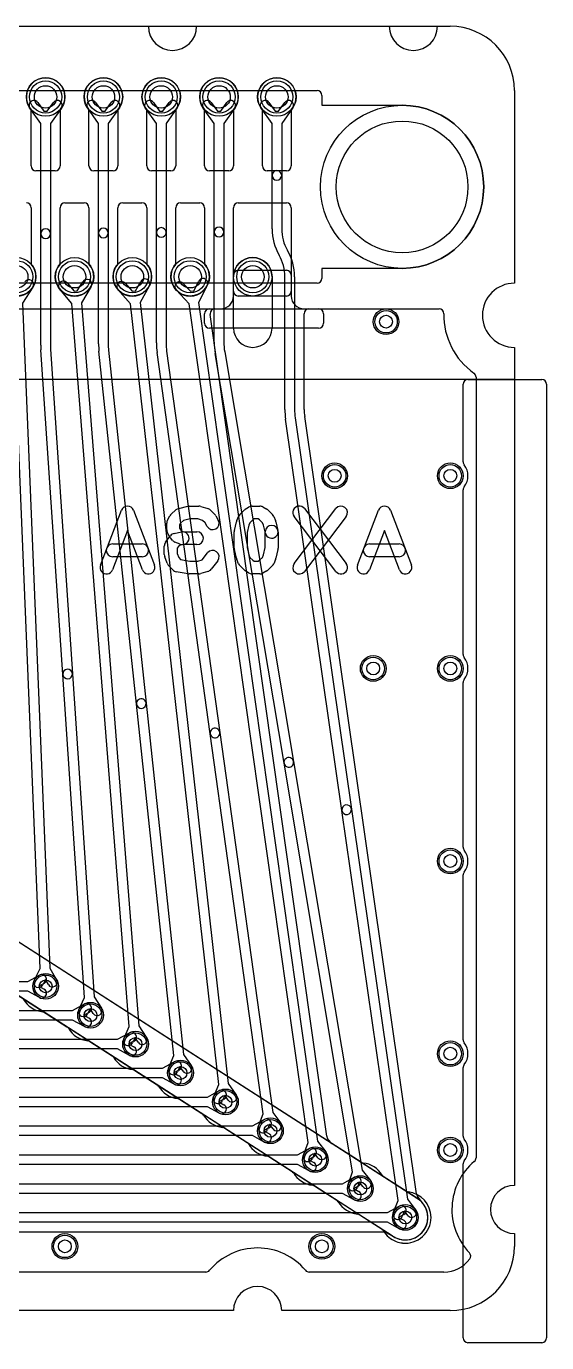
# Model space of a CAD drawing. Extents: x 0 to 47.5, y -0.5 to 20.
# Drawn here: x 39.4 to 47.5, y -0.5 to 20 of the extents above; entities that cross this region are included whole.
import ezdxf

# ---------------------------------------------------------------- set-up
doc = ezdxf.new("R2010")
doc.units = 0
for name, color, linetype in [('Hole', 1, 'CONTINUOUS'), ('L1', 3, 'CONTINUOUS'), ('L2', 3, 'CONTINUOUS'), ('L3', 3, 'CONTINUOUS'), ('L4', 3, 'CONTINUOUS'), ('Outline', 7, 'CONTINUOUS'), ('PartsArea-A', 111, 'CONTINUOUS'), ('PartsArea-B', 111, 'CONTINUOUS'), ('PartsSilk-B', 221, 'CONTINUOUS'), ('Resist-A', 2, 'CONTINUOUS'), ('Resist-B', 2, 'CONTINUOUS'), ('Silk-A', 140, 'CONTINUOUS'), ('Silk-B', 140, 'CONTINUOUS')]:
    doc.layers.add(name, color=color, linetype=linetype)

msp = doc.modelspace()

# ---------------------------------------------------------------- linework, layer by layer
at = {"layer": 'Hole'}
for centre, radius in [((39.7, 18.9), 0.175), ((40.6, 18.9), 0.175), ((41.5, 18.9), 0.175), ((42.4, 18.9), 0.175), ((43.3, 18.9), 0.175), ((45.25, 17.5), 1.025), ((39.25, 16.1), 0.175), ((40.15, 16.1), 0.175), ((41.05, 16.1), 0.175), ((41.95, 16.1), 0.175), ((42.925, 16.1), 0.175), ((45, 15.4), 0.1), ((44.2, 13), 0.1), ((46, 13), 0.1), ((44.8, 10), 0.1), ((46, 10), 0.1), ((46, 7), 0.1), ((39.7, 5.05), 0.1), ((40.4, 4.6), 0.1), ((41.1, 4.15), 0.1), ((46, 4), 0.1), ((41.8, 3.7), 0.1), ((42.5, 3.25), 0.1), ((43.2, 2.8), 0.1), ((46, 2.5), 0.1), ((43.9, 2.35), 0.1), ((44.6, 1.9), 0.1), ((45.3, 1.45), 0.1), ((40, 1), 0.1), ((44, 1), 0.1)]:
    msp.add_circle(centre, radius, dxfattribs=at)
at = {"layer": 'L1'}
for p, q in [((39.475, 17.825), (39.475, 18.70157)), ((39.925, 18.70157), (39.925, 17.825)), ((40.375, 17.825), (40.375, 18.70157)), ((40.825, 18.70157), (40.825, 17.825)), ((41.275, 17.825), (41.275, 18.70157)), ((41.725, 18.70157), (41.725, 17.825)), ((42.175, 17.825), (42.175, 18.70157)), ((42.625, 18.70157), (42.625, 17.825)), ((43.075, 17.825), (43.075, 18.70157)), ((43.525, 18.70157), (43.525, 17.825)), ((39.85, 17.75), (39.55, 17.75)), ((40.75, 17.75), (40.45, 17.75)), ((41.65, 17.75), (41.35, 17.75)), ((42.55, 17.75), (42.25, 17.75)), ((43.45, 17.75), (43.15, 17.75)), ((40, 17.25), (40.3, 17.25)), ((40.9, 17.25), (41.2, 17.25)), ((41.8, 17.25), (42.1, 17.25)), ((42.7, 17.25), (43.45, 17.25)), ((39.475, 17.175), (39.475, 16.29843)), ((39.925, 16.29843), (39.925, 17.175)), ((40.375, 17.175), (40.375, 16.29843)), ((40.825, 16.29843), (40.825, 17.175)), ((41.275, 17.175), (41.275, 16.29843)), ((41.725, 16.29843), (41.725, 17.175)), ((42.175, 17.175), (42.175, 16.29843)), ((42.625, 15.875), (42.625, 17.175)), ((43.525, 17.175), (43.525, 15.875)), ((42.69997, 16.2), (43.45003, 16.2)), ((42.625, 15.8), (42.625, 16.12503)), ((43.525, 16.12503), (43.525, 15.8)), ((43.45, 15.8), (42.7, 15.8)), ((28.17473, 15.6), (45.82527, 15.6)), ((42.25001, 15.6), (42.425, 15.6)), ((43.725, 15.6), (43.95003, 15.6)), ((42.17504, 15.37497), (42.17504, 15.52503)), ((44.025, 15.52503), (44.025, 15.37497)), ((43.95003, 15.3), (42.25001, 15.3)), ((46.4, 14.53823), (46.4, 2.37929)), ((45.50046, 1.73727), (28.69418, 12.5413)), ((14.5792, 5.125), (39.4208, 5.125)), ((39.4208, 5.125), (39.60383, 5.22536)), ((39.4208, 4.975), (14.5792, 4.975)), ((39.60383, 4.87464), (39.4208, 4.975)), ((39.67595, 5.09384), (39.596, 5.05)), ((39.596, 5.05), (39.67595, 5.00616)), ((40.1208, 4.675), (40.30383, 4.77536)), ((15.2792, 4.675), (40.1208, 4.675)), ((40.1208, 4.525), (15.2792, 4.525)), ((40.30383, 4.42464), (40.1208, 4.525)), ((40.37595, 4.64384), (40.296, 4.6)), ((40.296, 4.6), (40.37595, 4.55616)), ((40.8208, 4.225), (41.00383, 4.32536)), ((15.9792, 4.225), (40.8208, 4.225)), ((41.07595, 4.19384), (40.996, 4.15)), ((40.996, 4.15), (41.07595, 4.10616)), ((40.8208, 4.075), (15.9792, 4.075)), ((41.00383, 3.97464), (40.8208, 4.075)), ((16.6792, 3.775), (41.5208, 3.775)), ((41.5208, 3.775), (41.70383, 3.87536)), ((41.77595, 3.74384), (41.696, 3.7)), ((41.696, 3.7), (41.77595, 3.65616)), ((41.5208, 3.625), (16.6792, 3.625)), ((41.70383, 3.52464), (41.5208, 3.625)), ((17.3792, 3.325), (42.2208, 3.325)), ((42.2208, 3.325), (42.40383, 3.42536)), ((42.47595, 3.29384), (42.396, 3.25)), ((42.2208, 3.175), (17.3792, 3.175)), ((42.40383, 3.07464), (42.2208, 3.175)), ((42.396, 3.25), (42.47595, 3.20616)), ((18.0792, 2.875), (42.9208, 2.875)), ((42.9208, 2.875), (43.10383, 2.97536)), ((42.9208, 2.725), (18.0792, 2.725)), ((43.10383, 2.62464), (42.9208, 2.725)), ((43.17595, 2.84384), (43.096, 2.8)), ((43.096, 2.8), (43.17595, 2.75616)), ((43.6208, 2.425), (43.80383, 2.52536)), ((18.7792, 2.425), (43.6208, 2.425)), ((43.6208, 2.275), (18.7792, 2.275)), ((43.80383, 2.17464), (43.6208, 2.275)), ((43.87595, 2.39384), (43.796, 2.35)), ((43.796, 2.35), (43.87595, 2.30616)), ((44.3208, 1.975), (44.50383, 2.07536)), ((19.4792, 1.975), (44.3208, 1.975)), ((44.57595, 1.94384), (44.496, 1.9)), ((44.496, 1.9), (44.57595, 1.85616)), ((44.3208, 1.825), (19.4792, 1.825)), ((44.50383, 1.72464), (44.3208, 1.825)), ((20.1792, 1.525), (45.0208, 1.525)), ((45.0208, 1.525), (45.20383, 1.62536)), ((45.27595, 1.49384), (45.196, 1.45)), ((45.196, 1.45), (45.27595, 1.40616)), ((45.0208, 1.375), (20.1792, 1.375)), ((45.20383, 1.27464), (45.0208, 1.375)), ((20.23685, 1.22496), (44.96315, 1.22496)), ((44.99926, 1.21569), (45.13108, 1.14341)), ((42.19571, 0.6), (4.80429, 0.6)), ((45.9, 0.6), (43.80429, 0.6))]:
    msp.add_line(p, q, dxfattribs=at)
for centre, radius in [((39.7, 18.9), 0.3), ((40.6, 18.9), 0.3), ((41.5, 18.9), 0.3), ((42.4, 18.9), 0.3), ((43.3, 18.9), 0.3), ((39.25, 16.1), 0.3), ((40.15, 16.1), 0.3), ((41.05, 16.1), 0.3), ((41.95, 16.1), 0.3), ((42.925, 16.1), 0.3), ((45, 15.4), 0.2), ((44.2, 13), 0.2), ((46, 13), 0.2), ((44.8, 10), 0.2), ((46, 10), 0.2), ((46, 7), 0.2), ((39.7, 5.05), 0.2), ((40.4, 4.6), 0.2), ((41.1, 4.15), 0.2), ((46, 4), 0.2), ((41.8, 3.7), 0.2), ((42.5, 3.25), 0.2), ((43.2, 2.8), 0.2), ((46, 2.5), 0.2), ((43.9, 2.35), 0.2), ((44.6, 1.9), 0.2), ((45.3, 1.45), 0.2), ((40, 1), 0.2), ((44, 1), 0.2)]:
    msp.add_circle(centre, radius, dxfattribs=at)
for centre, radius, start, end in [((39.7, 18.9), 0.3, -41.409429, -138.590571), ((40.6, 18.9), 0.3, -41.409429, -138.590571), ((41.5, 18.9), 0.3, -41.409429, -138.590571), ((42.4, 18.9), 0.3, -41.409429, -138.590571), ((43.3, 18.9), 0.3, -41.409429, -138.590571), ((39.55, 17.825), 0.075, 180, -90), ((39.85, 17.825), 0.075, -90, 0), ((40.45, 17.825), 0.075, 180, -90), ((40.75, 17.825), 0.075, -90, 0), ((41.35, 17.825), 0.075, 180, -90), ((41.65, 17.825), 0.075, -90, 0), ((42.25, 17.825), 0.075, 180, -90), ((42.55, 17.825), 0.075, -90, 0), ((43.15, 17.825), 0.075, 180, -90), ((43.45, 17.825), 0.075, -90, 0), ((39.4, 17.175), 0.075, 0, 90), ((40, 17.175), 0.075, 90, 180), ((40.3, 17.175), 0.075, 0, 90), ((40.9, 17.175), 0.075, 90, 180), ((41.2, 17.175), 0.075, 0, 90), ((41.8, 17.175), 0.075, 90, 180), ((42.1, 17.175), 0.075, 0, 90), ((42.7, 17.175), 0.075, 90, 180), ((43.45, 17.175), 0.075, 0, 90), ((39.25, 16.1), 0.3, 138.590571, 41.409429), ((40.15, 16.1), 0.3, 138.590571, 41.409429), ((41.05, 16.1), 0.3, 138.590571, 41.409429), ((41.95, 16.1), 0.3, 138.590571, 41.409429), ((42.69997, 16.12503), 0.07497, 90, 180), ((43.45003, 16.12503), 0.07497, 0, 90), ((42.425, 15.8), 0.2, -90, 0), ((42.7, 15.875), 0.075, 180, -90), ((43.45, 15.875), 0.075, -90, 0), ((43.725, 15.8), 0.2, 180, -90), ((42.25001, 15.52503), 0.07497, 90, 180), ((43.95003, 15.52503), 0.07497, 0, 90), ((45.82527, 15.525), 0.075, 0, 90), ((47, 15.49999), 1.1, 178.740949, -125.062172), ((45.8253, 15.525), 0.07497, -0.641943, 0), ((42.25001, 15.37497), 0.07497, 180, -90), ((43.95003, 15.37497), 0.07497, -90, 0), ((46.32502, 14.53825), 0.07497, 45, 54.934097), ((46.325, 14.53823), 0.075, 0, 45), ((39.63989, 5.1596), 0.075, -61.261501, 118.737236), ((39.63989, 4.9404), 0.075, -118.738499, 61.262764), ((40.33989, 4.7096), 0.075, -61.261501, 118.737236), ((40.33989, 4.4904), 0.075, -118.738499, 61.262764), ((41.03989, 4.2596), 0.075, -61.261501, 118.737236), ((41.03989, 4.0404), 0.075, -118.738499, 61.262764), ((41.73989, 3.8096), 0.075, -61.261501, 118.737236), ((41.73989, 3.5904), 0.075, -118.738499, 61.262764), ((42.43989, 3.3596), 0.075, -61.261501, 118.737236), ((42.43989, 3.1404), 0.075, -118.738499, 61.262764), ((43.13989, 2.9096), 0.075, -61.261501, 118.737236), ((43.13989, 2.6904), 0.075, -118.738499, 61.262764), ((43.83989, 2.4596), 0.075, -61.261501, 118.737236), ((43.83989, 2.2404), 0.075, -118.738499, 61.262764), ((47, 1.575), 0.975, 130.004809, -136.18808), ((46.325, 2.37929), 0.075, -49.991968, 0), ((44.53989, 2.0096), 0.075, -61.261501, 118.737236), ((44.53989, 1.7904), 0.075, -118.738499, 61.262764), ((45.30005, 1.44999), 0.35003, -117.729799, 53.92172), ((45.54865, 1.7947), 0.07497, -130.000298, -125.805986), ((45.54955, 1.79404), 0.07497, -126.65896, -125.345774), ((45.23989, 1.5596), 0.075, -61.261501, 118.737236), ((45.23989, 1.3404), 0.075, -118.738499, 61.262764), ((44.96315, 1.14999), 0.07497, 61.205948, 90), ((45.09566, 1.07733), 0.07497, 61.267554, 61.807937), ((45.23989, 1.3404), 0.22504, -118.73461, -117.298332), ((45.1023, 1.0738), 0.07497, 62.272783, 62.703495), ((43, 0), 0.975, 40.004809, 139.995191), ((46.2423, 0.84809), 0.075, -36.351986, 43.811461), ((42.19571, 0.675), 0.075, -90, -40.008032), ((43.80429, 0.675), 0.075, -139.991968, -90), ((45.9, 1.10001), 0.50001, -90, -36.351725)]:
    msp.add_arc(centre, radius, start, end, dxfattribs=at)
at = {"layer": 'L2'}
for p, q in [((40.03473, 16.00402), (40.14222, 15.87492)), ((40.19324, 15.87898), (40.27898, 16.02344)), ((40.93796, 16.00026), (41.04964, 15.8748)), ((41.10054, 15.88054), (41.18145, 16.02774)), ((41.84085, 15.99711), (41.95606, 15.87488)), ((42.00676, 15.88206), (42.08345, 16.03152)), ((42.625, 15.3), (42.625, 16.1)), ((43.225, 16.1), (43.225, 15.3)), ((39.50188, 15.93703), (39.34178, 15.68959)), ((40.10803, 15.68155), (39.91945, 15.90804)), ((40.14222, 15.87492), (40.19324, 15.87898)), ((40.40798, 15.94688), (40.25755, 15.69342)), ((41.02187, 15.68039), (40.82592, 15.90052)), ((41.04964, 15.8748), (41.10054, 15.88054)), ((41.31289, 15.95548), (41.17093, 15.69722)), ((41.93384, 15.67976), (41.73169, 15.89423)), ((41.95606, 15.87488), (42.00676, 15.88206)), ((42.21691, 15.96304), (42.08236, 15.70082)), ((39.6137, 5.32592), (39.1919, 15.68348)), ((39.34178, 15.68959), (39.76358, 5.33202)), ((41.00311, 4.42238), (40.10803, 15.68155)), ((40.25755, 15.69342), (41.15263, 4.43428)), ((42.39416, 3.51902), (41.02187, 15.68039)), ((41.17093, 15.69722), (42.54322, 3.53585)), ((43.78654, 2.6159), (41.93384, 15.67976)), ((42.08236, 15.70082), (43.93506, 2.63696)), ((42.33459, 15.6), (45.82527, 15.6)), ((44.0755, 2.71512), (42.26033, 15.51447)), ((46.4, 14.53823), (46.4, 2.37929)), ((39.76358, 5.33202), (39.87131, 5.15322)), ((39.52086, 5.13894), (39.6137, 5.32592)), ((39.69577, 5.15391), (39.65522, 5.07224)), ((39.74283, 5.0758), (39.69577, 5.15391)), ((38.98916, 5.09083), (40.03227, 4.42026)), ((40.91757, 4.23197), (41.00311, 4.42238)), ((41.15263, 4.43428), (41.26719, 4.25976)), ((40.38916, 4.19083), (41.43227, 3.52026)), ((41.09176, 4.25366), (41.05439, 4.17049)), ((41.14179, 4.17744), (41.09176, 4.25366)), ((42.31496, 3.3259), (42.39416, 3.51902)), ((42.54322, 3.53585), (42.66347, 3.36523)), ((41.78916, 3.29083), (42.83227, 2.62026)), ((42.48834, 3.35334), (42.45374, 3.26898)), ((42.54087, 3.27881), (42.48834, 3.35334)), ((44.13346, 2.62228), (44.08973, 2.68069)), ((43.71287, 2.42059), (43.78654, 2.6159)), ((43.93506, 2.63696), (44.06013, 2.46984)), ((44.61076, 2.30916), (44.15385, 2.6029)), ((43.18916, 2.39083), (43.81339, 1.98954)), ((43.88539, 2.45297), (43.85321, 2.36765)), ((43.94003, 2.37996), (43.88539, 2.45297)), ((44.95, 2.09655), (44.94627, 2.10137)), ((45.30994, 1.85969), (44.96926, 2.07871)), ((43.81556, 1.9882), (44.23224, 1.72033)), ((44.59004, 1.49034), (44.93224, 1.27033)), ((42.19571, 0.6), (4.80429, 0.6)), ((45.9, 0.6), (43.80429, 0.6))]:
    msp.add_line(p, q, dxfattribs=at)
for centre, radius in [((39.25, 16.1), 0.3), ((40.15, 16.1), 0.3), ((41.05, 16.1), 0.3), ((41.95, 16.1), 0.3), ((42.925, 16.1), 0.3), ((45, 15.4), 0.2), ((44.2, 13), 0.2), ((46, 13), 0.2), ((44.8, 10), 0.2), ((46, 10), 0.2), ((46, 7), 0.2), ((39.7, 5.05), 0.2), ((41.1, 4.15), 0.2), ((46, 4), 0.2), ((42.5, 3.25), 0.2), ((46, 2.5), 0.2), ((43.9, 2.35), 0.2), ((40, 1), 0.2), ((44, 1), 0.2)]:
    msp.add_circle(centre, radius, dxfattribs=at)
for centre, radius, start, end in [((42.925, 16.1), 0.3, 0, 180), ((39.43891, 15.97777), 0.075, -32.901847, 147.096178), ((39.97709, 15.95603), 0.075, 39.780141, -140.21815), ((40.34348, 15.98516), 0.075, -30.688638, 149.311104), ((40.88194, 15.95039), 0.075, 41.676045, -138.325381), ((41.24717, 15.99161), 0.075, -28.800083, 151.202918), ((41.78627, 15.94567), 0.075, 43.303564, -136.693097), ((42.15018, 15.99728), 0.075, -27.162928, 152.837268), ((42.33459, 15.525), 0.075, 90, 180), ((45.82527, 15.525), 0.075, 0, 90), ((42.33456, 15.525), 0.07497, 180, -171.926097), ((47, 15.49999), 1.1, 178.74147, -125.062172), ((45.8253, 15.525), 0.07497, -0.649584, 0), ((42.925, 15.3), 0.3, 180, 0), ((46.32502, 14.53825), 0.07497, 45, 54.934097), ((46.325, 14.53823), 0.075, 0, 45), ((39.58804, 5.10559), 0.075, 153.598934, -26.405441), ((39.80707, 5.11451), 0.075, -148.927503, 31.070223), ((39.99173, 4.35719), 0.07498, 30.734423, 57.267988), ((40.40001, 4.6), 0.40005, -149.25829, -96.282779), ((40.34862, 4.12777), 0.07497, 57.263855, 84.173813), ((40.98598, 4.20123), 0.075, 155.803256, -24.192677), ((41.20449, 4.2186), 0.075, -146.716729, 33.280864), ((41.39173, 3.45719), 0.07498, 30.734423, 57.267988), ((41.80001, 3.7), 0.40005, -149.25829, -96.282779), ((41.74862, 3.22777), 0.07497, 57.263855, 84.173813), ((42.38435, 3.29744), 0.075, 157.699232, -22.299885), ((42.60217, 3.32202), 0.075, -144.820222, 35.175075), ((44.14973, 2.72564), 0.07497, -171.933664, -157.368378), ((44.14974, 2.72562), 0.07497, -157.385426, -143.177488), ((42.79173, 2.55719), 0.07498, 30.734423, 57.267988), ((43.20001, 2.8), 0.40005, -149.25829, -96.282779), ((44.00008, 2.4249), 0.075, -143.189687, 36.811084), ((44.19439, 2.66596), 0.07497, -144.363707, -122.736145), ((43.14862, 2.32777), 0.07497, 57.263855, 84.173813), ((43.78304, 2.39412), 0.075, 159.332184, -20.665773), ((44.6513, 2.37222), 0.07497, -122.736145, -96.195024), ((44.59997, 1.89999), 0.40004, 31.478111, 83.794881), ((47, 1.575), 0.975, 130.004809, -136.18808), ((46.325, 2.37929), 0.075, -49.991968, 0), ((45.00508, 2.14803), 0.07497, -148.521165, -148.14367), ((45.00554, 2.14728), 0.07497, -148.816058, -142.238964), ((45.0098, 2.14177), 0.07497, -142.903892, -122.736145), ((43.77502, 1.92514), 0.07497, 57.263855, 59.213199), ((45.35123, 1.92227), 0.07497, -123.416647, -95.948605), ((45.30003, 1.44999), 0.40007, 0.002864, 83.767984), ((44.1917, 1.65727), 0.07497, 30.721285, 57.263855), ((44.60002, 1.90002), 0.40006, -149.266143, -96.28705), ((44.54875, 1.42777), 0.07497, 56.579144, 84.289407), ((45.30003, 1.45001), 0.40007, -96.053458, 0), ((44.8917, 1.20727), 0.07497, 30.721285, 57.263855), ((45.30003, 1.44999), 0.40005, -149.270568, -110.798437), ((45.13136, 1.00593), 0.07497, 68.537783, 69.200639), ((45.3, 1.44999), 0.40004, -110.670202, -96.209546), ((45.24862, 0.97777), 0.07497, 82.935652, 83.78978), ((43, 0), 0.975, 40.004809, 139.995191), ((46.2423, 0.84809), 0.075, -36.351986, 43.811461), ((42.19571, 0.675), 0.075, -90, -40.008032), ((43.80429, 0.675), 0.075, -139.991968, -90), ((45.9, 1.10001), 0.50001, -90, -36.351725)]:
    msp.add_arc(centre, radius, start, end, dxfattribs=at)
at = {"layer": 'L3'}
for p, q in [((39.625, 18.48619), (39.45497, 18.72691)), ((39.57749, 18.81345), (39.6744, 18.67625)), ((39.6744, 18.67625), (39.7256, 18.67625)), ((39.7256, 18.67625), (39.82251, 18.81345)), ((39.94503, 18.72691), (39.775, 18.48619)), ((40.525, 18.48619), (40.35497, 18.72691)), ((40.47749, 18.81345), (40.5744, 18.67625)), ((40.5744, 18.67625), (40.6256, 18.67625)), ((40.6256, 18.67625), (40.72251, 18.81345)), ((40.84503, 18.72691), (40.675, 18.48619)), ((41.425, 18.48619), (41.25497, 18.72691)), ((41.37749, 18.81345), (41.4744, 18.67625)), ((41.4744, 18.67625), (41.5256, 18.67625)), ((41.5256, 18.67625), (41.62251, 18.81345)), ((41.74503, 18.72691), (41.575, 18.48619)), ((42.325, 18.48619), (42.15497, 18.72691)), ((42.27749, 18.81345), (42.3744, 18.67625)), ((42.3744, 18.67625), (42.4256, 18.67625)), ((42.4256, 18.67625), (42.52251, 18.81345)), ((42.64503, 18.72691), (42.475, 18.48619)), ((43.225, 18.48619), (43.05497, 18.72691)), ((43.17749, 18.81345), (43.2744, 18.67625)), ((43.2744, 18.67625), (43.3256, 18.67625)), ((43.3256, 18.67625), (43.42251, 18.81345)), ((43.54503, 18.72691), (43.375, 18.48619)), ((39.625, 16.77181), (39.625, 18.48619)), ((39.775, 18.48619), (39.775, 16.77181)), ((40.525, 16.78148), (40.525, 18.48619)), ((40.675, 18.48619), (40.675, 16.78148)), ((41.425, 16.78967), (41.425, 18.48619)), ((41.575, 18.48619), (41.575, 16.78967)), ((42.325, 16.7967), (42.325, 18.48619)), ((42.475, 18.48619), (42.475, 16.7967)), ((43.225, 17.6782), (43.225, 18.48619)), ((43.375, 18.48619), (43.375, 17.6782)), ((43.225, 16.8464), (43.225, 17.6782)), ((43.375, 17.6782), (43.375, 16.8464)), ((39.625, 15.03362), (39.625, 16.77181)), ((39.775, 16.77181), (39.775, 15.03362)), ((40.525, 15.05295), (40.525, 16.78148)), ((40.675, 16.78148), (40.675, 15.05295)), ((41.425, 15.06934), (41.425, 16.78967)), ((41.575, 16.78967), (41.575, 15.06934)), ((42.325, 15.08339), (42.325, 16.7967)), ((42.475, 16.7967), (42.475, 15.08339)), ((43.33506, 16.43569), (43.33504, 16.43572)), ((43.46494, 16.51072), (43.46496, 16.51069)), ((43.425, 14.03452), (43.425, 16.10001)), ((43.575, 16.10001), (43.575, 14.03452)), ((43.80004, 15.6), (45.82527, 15.6)), ((43.72504, 14.03452), (43.72504, 15.525)), ((39.77709, 14.9715), (40.11723, 9.91797)), ((39.96757, 9.90789), (39.62743, 14.96142)), ((41.11448, 9.44502), (40.53101, 14.93943)), ((40.68017, 14.95527), (41.26364, 9.46086)), ((42.26256, 8.98406), (41.43529, 14.92098)), ((41.58385, 14.94168), (42.41112, 9.00476)), ((43.41141, 8.52466), (42.33985, 14.90535)), ((42.48777, 14.93019), (43.55933, 8.5495)), ((46.4, 14.53823), (46.4, 2.37929)), ((44.31234, 7.78905), (43.43595, 13.88145)), ((43.58443, 13.90281), (44.46082, 7.81041)), ((45.47474, 1.81585), (43.73294, 13.92416)), ((40.30642, 4.87354), (39.96757, 9.90789)), ((40.11723, 9.91797), (40.45608, 4.88361)), ((41.69594, 3.96973), (41.11448, 9.44502)), ((41.26364, 9.46086), (41.8451, 3.98556)), ((43.08719, 3.06618), (42.26256, 8.98406)), ((42.41112, 9.00476), (43.23575, 3.08689)), ((44.4798, 2.16294), (43.41141, 8.52466)), ((43.55933, 8.5495), (44.62772, 2.18777)), ((44.46082, 7.81041), (45.33449, 1.73704)), ((45.18601, 1.71568), (44.31234, 7.78905)), ((40.21857, 4.68417), (40.30642, 4.87354)), ((40.45608, 4.88361), (40.56851, 4.70773)), ((39.68916, 4.64083), (40.73227, 3.97026)), ((40.39302, 4.70376), (40.35465, 4.62105)), ((40.44213, 4.62693), (40.39302, 4.70376)), ((41.61546, 3.7771), (41.69594, 3.96973)), ((41.8451, 3.98556), (41.96423, 3.81414)), ((41.08916, 3.74083), (42.13227, 3.07026)), ((41.78901, 3.80342), (41.75386, 3.71928)), ((41.84105, 3.72854), (41.78901, 3.80342)), ((43.23575, 3.08689), (43.36042, 2.91945)), ((43.01304, 2.87104), (43.08719, 3.06618)), ((43.18565, 2.903), (43.15326, 2.81776)), ((43.2401, 2.82987), (43.18565, 2.903)), ((42.48916, 2.84083), (43.53227, 2.17027)), ((44.41113, 1.96579), (44.4798, 2.16294)), ((44.62772, 2.18777), (44.75701, 2.02388)), ((43.88915, 1.94084), (44.82515, 1.33912)), ((44.58278, 2.00256), (44.55279, 1.91645)), ((44.63925, 1.93098), (44.58278, 2.00256)), ((45.11273, 1.52022), (45.18601, 1.71568)), ((45.33449, 1.73704), (45.45989, 1.57016)), ((45.57983, 1.66031), (45.48907, 1.78108)), ((45.28519, 1.55293), (45.25319, 1.46756)), ((45.33997, 1.48004), (45.28519, 1.55293)), ((44.82515, 1.33912), (45.078, 1.17877)), ((42.19571, 0.6), (4.80429, 0.6)), ((45.9, 0.6), (43.80429, 0.6))]:
    msp.add_line(p, q, dxfattribs=at)
for centre, radius in [((39.7, 18.9), 0.3), ((40.6, 18.9), 0.3), ((41.5, 18.9), 0.3), ((42.4, 18.9), 0.3), ((43.3, 18.9), 0.3), ((45, 15.4), 0.2), ((44.2, 13), 0.2), ((46, 13), 0.2), ((44.8, 10), 0.2), ((46, 10), 0.2), ((46, 7), 0.2), ((40.4, 4.6), 0.2), ((46, 4), 0.2), ((41.8, 3.7), 0.2), ((43.2, 2.8), 0.2), ((46, 2.5), 0.2), ((44.6, 1.9), 0.2), ((45.3, 1.45), 0.2), ((40, 1), 0.2), ((44, 1), 0.2)]:
    msp.add_circle(centre, radius, dxfattribs=at)
for centre, radius, start, end in [((39.51623, 18.77018), 0.075, 35.234848, -144.764686), ((39.88377, 18.77018), 0.075, -35.234848, 144.764686), ((40.41623, 18.77018), 0.075, 35.234848, -144.764686), ((40.78377, 18.77018), 0.075, -35.234848, 144.764686), ((41.31623, 18.77018), 0.075, 35.234848, -144.764686), ((41.68377, 18.77018), 0.075, -35.234848, 144.764686), ((42.21623, 18.77018), 0.075, 35.234848, -144.764686), ((42.58377, 18.77018), 0.075, -35.234848, 144.764686), ((43.11623, 18.77018), 0.075, 35.234848, -144.764686), ((43.48377, 18.77018), 0.075, -35.234848, 144.764686), ((43.3, 17.6782), 0.075, 0, 180), ((43.3, 17.6782), 0.075, 180, 0), ((39.7, 16.77181), 0.075, 0, 180), ((40.6, 16.78148), 0.075, 0, 180), ((41.5, 16.78967), 0.075, 0, 180), ((42.4, 16.7967), 0.075, 0, 180), ((44.04636, 16.8464), 0.82136, 180, -150.000048), ((44.04636, 16.8464), 0.67136, 180, -150.000221), ((39.7, 16.77181), 0.075, 180, 0), ((40.6, 16.78148), 0.075, 180, 0), ((41.5, 16.78967), 0.075, 180, 0), ((42.4, 16.7967), 0.075, 180, 0), ((42.75364, 16.10001), 0.67136, 0, 29.999779), ((42.75364, 16.10001), 0.82136, 0, 29.999874), ((43.80004, 15.525), 0.075, 90, 180), ((45.82527, 15.525), 0.075, 0, 90), ((47, 15.49999), 1.1, 178.740949, -125.062172), ((45.8253, 15.525), 0.07497, -0.641943, 0), ((40.7, 15.03362), 1.075, 180, -176.148947), ((40.7, 15.03362), 0.925, 180, -176.149296), ((41.6, 15.05295), 1.075, 180, -173.938267), ((41.6, 15.05295), 0.925, 180, -173.938277), ((42.5, 15.06934), 1.075, 180, -172.067307), ((42.5, 15.06934), 0.925, 180, -172.067257), ((43.4, 15.08339), 1.075, 180, -170.466791), ((43.4, 15.08339), 0.925, 180, -170.466702), ((46.32502, 14.53825), 0.07497, 45, 54.934097), ((46.325, 14.53823), 0.075, 0, 45), ((44.5, 14.03452), 1.075, 180, -171.813819), ((44.5, 14.03452), 0.925, 180, -171.813834), ((44.5, 14.03457), 0.77496, -179.996303, -171.8539), ((43.80715, 13.93483), 0.07497, -172.280613, -171.818021), ((40.0424, 9.91293), 0.075, 3.853204, -176.149373), ((40.0424, 9.91293), 0.075, -176.146796, 3.850623), ((41.18906, 9.45294), 0.075, 6.061789, -173.938129), ((41.18906, 9.45294), 0.075, -173.938211, 6.061715), ((42.33684, 8.99441), 0.075, 7.932386, -172.067201), ((42.33684, 8.99441), 0.075, -172.067614, 7.932704), ((43.48537, 8.53708), 0.075, 9.532658, -170.466718), ((43.48537, 8.53708), 0.075, -170.467342, 9.533178), ((44.38658, 7.79973), 0.075, 8.186279, -171.814056), ((44.38658, 7.79973), 0.075, -171.813721, 8.185827), ((39.70001, 5.05), 0.40005, -149.25829, -96.282779), ((39.64862, 4.57777), 0.07497, 57.263855, 84.173813), ((40.28661, 4.65261), 0.075, 155.116017, -24.886612), ((40.50532, 4.66733), 0.075, -147.407524, 32.588589), ((40.69173, 3.90719), 0.07498, 30.734423, 57.267988), ((41.10001, 4.15), 0.40005, -149.25829, -96.282779), ((41.04862, 3.67777), 0.07497, 57.263855, 84.173813), ((41.68466, 3.74819), 0.075, 157.326069, -22.674191), ((41.90264, 3.77134), 0.075, -145.203867, 34.798475), ((42.09173, 3.00719), 0.07498, 30.734423, 57.267988), ((42.50001, 3.25), 0.40005, -149.25829, -96.282779), ((43.08315, 2.8444), 0.075, 159.194494, -20.804911), ((43.30026, 2.87466), 0.075, -143.331777, 36.670833), ((42.44862, 2.77777), 0.07497, 57.263855, 84.173813), ((47, 1.575), 0.975, 130.004809, -136.18808), ((46.325, 2.37929), 0.075, -49.991968, 0), ((43.49173, 2.10721), 0.07497, 30.738328, 57.263855), ((43.49208, 2.10664), 0.07497, 30.022632, 31.249499), ((43.90001, 2.35002), 0.40006, -149.029121, -96.261112), ((43.84861, 1.87778), 0.07497, 57.263855, 84.051395), ((44.48196, 1.94112), 0.075, 160.796837, -19.202747), ((44.69813, 1.97743), 0.075, -141.730351, 38.27002), ((45.3, 1.45), 0.35005, -128.082854, 35.830134), ((45.549, 1.82612), 0.07497, -172.126062, -143.073546), ((45.63976, 1.70535), 0.07497, -143.073546, -142.958906), ((45.39978, 1.52523), 0.22509, 35.766116, 36.84037), ((45.64325, 1.70061), 0.07497, -144.23222, -143.591687), ((45.64376, 1.69991), 0.07497, -144.253555, -143.11176), ((45.18296, 1.49389), 0.075, 159.448425, -20.550456), ((45.39993, 1.5251), 0.075, -143.075101, 36.924187), ((45.03785, 1.11546), 0.07497, 51.917893, 57.617905), ((43, 0), 0.975, 40.004809, 139.995191), ((46.2423, 0.84809), 0.075, -36.351986, 43.811461), ((42.19571, 0.675), 0.075, -90, -40.008032), ((43.80429, 0.675), 0.075, -139.991968, -90), ((45.9, 1.10001), 0.50001, -90, -36.351725)]:
    msp.add_arc(centre, radius, start, end, dxfattribs=at)
at = {"layer": 'L4'}
for p, q in [((39.475, 17.825), (39.475, 18.70157)), ((39.925, 18.70157), (39.925, 17.825)), ((40.375, 17.825), (40.375, 18.70157)), ((40.825, 18.70157), (40.825, 17.825)), ((41.275, 17.825), (41.275, 18.70157)), ((41.725, 18.70157), (41.725, 17.825)), ((42.175, 17.825), (42.175, 18.70157)), ((42.625, 18.70157), (42.625, 17.825)), ((43.075, 17.825), (43.075, 18.70157)), ((43.525, 18.70157), (43.525, 17.825)), ((39.85, 17.75), (39.55, 17.75)), ((40.75, 17.75), (40.45, 17.75)), ((41.65, 17.75), (41.35, 17.75)), ((42.55, 17.75), (42.25, 17.75)), ((43.45, 17.75), (43.15, 17.75)), ((40, 17.25), (40.3, 17.25)), ((40.9, 17.25), (41.2, 17.25)), ((41.8, 17.25), (42.1, 17.25)), ((42.7, 17.25), (43.45, 17.25)), ((39.475, 17.175), (39.475, 16.29843)), ((39.925, 16.29843), (39.925, 17.175)), ((40.375, 17.175), (40.375, 16.29843)), ((40.825, 16.29843), (40.825, 17.175)), ((41.275, 17.175), (41.275, 16.29843)), ((41.725, 16.29843), (41.725, 17.175)), ((42.175, 17.175), (42.175, 16.29843)), ((42.625, 15.875), (42.625, 17.175)), ((43.525, 17.175), (43.525, 15.875)), ((42.69997, 16.2), (43.45003, 16.2)), ((42.625, 15.8), (42.625, 16.12503)), ((43.525, 16.12503), (43.525, 15.8)), ((43.45, 15.8), (42.7, 15.8)), ((28.17473, 15.6), (45.82527, 15.6)), ((42.25001, 15.6), (42.425, 15.6)), ((43.725, 15.6), (43.95003, 15.6)), ((42.17504, 15.37497), (42.17504, 15.52503)), ((44.025, 15.52503), (44.025, 15.37497)), ((43.95003, 15.3), (42.25001, 15.3)), ((46.4, 14.53823), (46.4, 2.37929)), ((26.91337, 12.85384), (44.59266, 1.48858)), ((44.95608, 2.08723), (28.69418, 12.5413)), ((45.45656, 1.76351), (44.95608, 2.08723)), ((44.59266, 1.48858), (45.09438, 1.16659)), ((42.19571, 0.6), (4.80429, 0.6)), ((45.9, 0.6), (43.80429, 0.6))]:
    msp.add_line(p, q, dxfattribs=at)
for centre, radius in [((39.7, 18.9), 0.3), ((40.6, 18.9), 0.3), ((41.5, 18.9), 0.3), ((42.4, 18.9), 0.3), ((43.3, 18.9), 0.3), ((39.25, 16.1), 0.3), ((40.15, 16.1), 0.3), ((41.05, 16.1), 0.3), ((41.95, 16.1), 0.3), ((42.925, 16.1), 0.3), ((45, 15.4), 0.2), ((44.2, 13), 0.2), ((46, 13), 0.2), ((44.8, 10), 0.2), ((46, 10), 0.2), ((46, 7), 0.2), ((39.7, 5.05), 0.2), ((40.4, 4.6), 0.2), ((41.1, 4.15), 0.2), ((46, 4), 0.2), ((41.8, 3.7), 0.2), ((42.5, 3.25), 0.2), ((43.2, 2.8), 0.2), ((46, 2.5), 0.2), ((43.9, 2.35), 0.2), ((44.6, 1.9), 0.2), ((45.3, 1.45), 0.2), ((40, 1), 0.2), ((44, 1), 0.2)]:
    msp.add_circle(centre, radius, dxfattribs=at)
for centre, radius, start, end in [((39.7, 18.9), 0.3, -41.409429, -138.590571), ((40.6, 18.9), 0.3, -41.409429, -138.590571), ((41.5, 18.9), 0.3, -41.409429, -138.590571), ((42.4, 18.9), 0.3, -41.409429, -138.590571), ((43.3, 18.9), 0.3, -41.409429, -138.590571), ((39.55, 17.825), 0.075, 180, -90), ((39.85, 17.825), 0.075, -90, 0), ((40.45, 17.825), 0.075, 180, -90), ((40.75, 17.825), 0.075, -90, 0), ((41.35, 17.825), 0.075, 180, -90), ((41.65, 17.825), 0.075, -90, 0), ((42.25, 17.825), 0.075, 180, -90), ((42.55, 17.825), 0.075, -90, 0), ((43.15, 17.825), 0.075, 180, -90), ((43.45, 17.825), 0.075, -90, 0), ((39.4, 17.175), 0.075, 0, 90), ((40, 17.175), 0.075, 90, 180), ((40.3, 17.175), 0.075, 0, 90), ((40.9, 17.175), 0.075, 90, 180), ((41.2, 17.175), 0.075, 0, 90), ((41.8, 17.175), 0.075, 90, 180), ((42.1, 17.175), 0.075, 0, 90), ((42.7, 17.175), 0.075, 90, 180), ((43.45, 17.175), 0.075, 0, 90), ((39.25, 16.1), 0.3, 138.590571, 41.409429), ((40.15, 16.1), 0.3, 138.590571, 41.409429), ((41.05, 16.1), 0.3, 138.590571, 41.409429), ((41.95, 16.1), 0.3, 138.590571, 41.409429), ((42.69997, 16.12503), 0.07497, 90, 180), ((43.45003, 16.12503), 0.07497, 0, 90), ((42.425, 15.8), 0.2, -90, 0), ((42.7, 15.875), 0.075, 180, -90), ((43.45, 15.875), 0.075, -90, 0), ((43.725, 15.8), 0.2, 180, -90), ((42.25001, 15.52503), 0.07497, 90, 180), ((43.95003, 15.52503), 0.07497, 0, 90), ((45.82527, 15.525), 0.075, 0, 90), ((47, 15.49999), 1.1, 178.740949, -125.062172), ((45.8253, 15.525), 0.07497, -0.641943, 0), ((42.25001, 15.37497), 0.07497, 180, -90), ((43.95003, 15.37497), 0.07497, -90, 0), ((46.32502, 14.53825), 0.07497, 45, 54.934097), ((46.325, 14.53823), 0.075, 0, 45), ((47, 1.575), 0.975, 130.004809, -136.18808), ((46.325, 2.37929), 0.075, -49.991968, 0), ((45.30004, 1.44997), 0.35004, -116.562855, 51.289321), ((45.49728, 1.82646), 0.07497, -122.897317, -117.586983), ((45.3, 1.45), 0.35005, 51.671228, 62.328823), ((45.56477, 1.78245), 0.07497, -129.495365, -127.6739), ((45.05389, 1.1035), 0.07497, 54.062529, 57.3084), ((45.29989, 1.45008), 0.35004, -125.244652, -119.783253), ((45.08878, 1.08121), 0.07497, 59.066387, 60.217203), ((45.30019, 1.44989), 0.35004, -119.594844, -116.590672), ((43, 0), 0.975, 40.004809, 139.995191), ((46.2423, 0.84809), 0.075, -36.351986, 43.811461), ((42.19571, 0.675), 0.075, -90, -40.008032), ((43.80429, 0.675), 0.075, -139.991968, -90), ((45.9, 1.10001), 0.50001, -90, -36.351725)]:
    msp.add_arc(centre, radius, start, end, dxfattribs=at)
at = {"layer": 'Outline'}
for p, q in [((32.7, 20), (41.3, 20)), ((42.05, 20), (45.05, 20)), ((45.8, 20), (46, 20)), ((47, 19), (47, 16)), ((47, 15), (47, 1.95)), ((47, 1.2), (47, 1)), ((42.625, 0), (4.375, 0)), ((46, 0), (43.375, 0))]:
    msp.add_line(p, q, dxfattribs=at)
for centre, radius, start, end in [((41.675, 20), 0.375, 180, 0), ((45.425, 20), 0.375, 180, 0), ((46, 19), 1, 0, 90), ((47, 15.5), 0.5, 90, -90), ((47, 1.575), 0.375, 90, -90), ((46, 1), 1, -90, 0), ((43, 0), 0.375, 0, 180)]:
    msp.add_arc(centre, radius, start, end, dxfattribs=at)
at = {"layer": 'PartsArea-A'}
for p, q in [((28, 20), (46, 20)), ((47, 19), (47, 16)), ((47, 15), (47, 14.5)), ((47, 14.5), (27, 14.5))]:
    msp.add_line(p, q, dxfattribs=at)
for centre, radius, start, end in [((46, 19), 1, 0, 90), ((47, 15.5), 0.5, 90, -90)]:
    msp.add_arc(centre, radius, start, end, dxfattribs=at)
at = {"layer": 'PartsArea-B'}
for p, q in [((28, 20), (46, 20)), ((47, 19), (47, 16)), ((47, 15), (47, 14.5)), ((47, 14.5), (27, 14.5))]:
    msp.add_line(p, q, dxfattribs=at)
for centre, radius, start, end in [((46, 19), 1, 0, 90), ((47, 15.5), 0.5, 90, -90)]:
    msp.add_arc(centre, radius, start, end, dxfattribs=at)
at = {"layer": 'PartsSilk-B'}
for p, q in [((41.77325, 12.49175), (41.91399, 12.52509)), ((41.93704, 12.52778), (42.08519, 12.52778)), ((42.11393, 12.52356), (42.22504, 12.49022)), ((42.80888, 12.47855), (42.86073, 12.51189)), ((42.91481, 12.52778), (43.03333, 12.52778)), ((43.08236, 12.51493), (43.14162, 12.48159)), ((40.5547, 11.60782), (40.88062, 12.46338)), ((41.06752, 12.46338), (41.39345, 11.60782)), ((41.59777, 12.30967), (41.6348, 12.37634)), ((41.65533, 12.40212), (41.72941, 12.46878)), ((41.8442, 12.30302), (41.80153, 12.26462)), ((41.94872, 12.32778), (41.8442, 12.30302)), ((42.07051, 12.32778), (41.94872, 12.32778)), ((42.14341, 12.3059), (42.07051, 12.32778)), ((42.18235, 12.26697), (42.14341, 12.3059)), ((42.26701, 12.46515), (42.33367, 12.39849)), ((42.35038, 12.37635), (42.38742, 12.30968)), ((42.67529, 12.30172), (42.70492, 12.36839)), ((42.72559, 12.39849), (42.79225, 12.46515)), ((42.92608, 12.31614), (42.88014, 12.2702)), ((42.94419, 12.32778), (42.92608, 12.31614)), ((43.00713, 12.32778), (42.94419, 12.32778)), ((43.03159, 12.31402), (43.00713, 12.32778)), ((43.07542, 12.2702), (43.03159, 12.31402)), ((43.1633, 12.46516), (43.22997, 12.3985)), ((43.25064, 12.36839), (43.28027, 12.30172)), ((43.56861, 11.63282), (44.22046, 12.48838)), ((44.22046, 11.51162), (43.56861, 12.36718)), ((43.72769, 12.48838), (44.37954, 11.63282)), ((44.37954, 12.36718), (43.72769, 11.51162)), ((44.5547, 11.60782), (44.88062, 12.46338)), ((45.06752, 12.46338), (45.39345, 11.60782)), ((40.97407, 12.14688), (40.7416, 11.53662)), ((41.20655, 11.53662), (40.97407, 12.14688)), ((41.58519, 12.16111), (41.58519, 12.26111)), ((41.6348, 12.04588), (41.59777, 12.11255)), ((41.70261, 12.10362), (41.81372, 12.12584)), ((41.80153, 12.26462), (41.78519, 12.2352)), ((41.78519, 12.2352), (41.78519, 12.18702)), ((41.78519, 12.18702), (41.80429, 12.15264)), ((41.80429, 12.15264), (41.81118, 12.14488)), ((41.81118, 12.14488), (41.85299, 12.12778)), ((41.85299, 12.12778), (42.05556, 12.12778)), ((42.21258, 12.21254), (42.18235, 12.26697)), ((42.63704, 11.87222), (42.63704, 12.12778)), ((42.63942, 12.14947), (42.66905, 12.2828)), ((42.86212, 12.22964), (42.83704, 12.1168)), ((42.83704, 12.1168), (42.83704, 11.8832)), ((42.88014, 12.2702), (42.86212, 12.22964)), ((43.09344, 12.22964), (43.07542, 12.2702)), ((43.1209, 12.10609), (43.09344, 12.22964)), ((43.11852, 11.8832), (43.11852, 12.12778)), ((43.28651, 12.2828), (43.31614, 12.14947)), ((43.31852, 12.12778), (43.31852, 11.87222)), ((44.97407, 12.14688), (44.7416, 11.53662)), ((45.20655, 11.53662), (44.97407, 12.14688)), ((40.74444, 11.93889), (41.2037, 11.93889)), ((41.54815, 11.77222), (41.54815, 11.90556)), ((41.56779, 11.96508), (41.64186, 12.06508)), ((41.67711, 11.99467), (41.64748, 12.028)), ((41.79547, 11.93522), (41.71399, 11.96855)), ((41.77963, 11.91506), (41.74815, 11.87256)), ((41.85294, 11.92972), (41.77963, 11.91506)), ((42.05556, 11.92778), (41.83333, 11.92778)), ((44.74444, 11.93889), (45.2037, 11.93889)), ((41.2037, 11.73889), (40.74444, 11.73889)), ((41.59142, 11.63749), (41.55438, 11.73749)), ((41.74815, 11.87256), (41.74815, 11.79014)), ((41.74815, 11.79014), (41.77137, 11.72746)), ((41.77137, 11.72746), (41.80041, 11.69843)), ((41.80041, 11.69843), (41.94597, 11.67222)), ((42.07051, 11.67222), (42.13697, 11.69216)), ((42.13697, 11.69216), (42.22106, 11.80028)), ((42.66905, 11.7172), (42.63942, 11.85053)), ((42.70492, 11.63161), (42.67529, 11.69828)), ((42.83704, 11.8832), (42.86212, 11.77036)), ((42.86212, 11.77036), (42.88014, 11.7298)), ((42.88014, 11.7298), (42.92608, 11.68386)), ((43.00713, 11.67222), (43.03159, 11.68598)), ((43.03159, 11.68598), (43.07542, 11.7298)), ((43.07542, 11.7298), (43.09344, 11.77036)), ((43.09344, 11.77036), (43.11852, 11.8832)), ((43.28027, 11.69828), (43.25064, 11.63161)), ((43.31614, 11.85053), (43.28651, 11.7172)), ((45.2037, 11.73889), (44.74444, 11.73889)), ((41.68114, 11.53485), (41.61448, 11.60151)), ((41.91932, 11.4738), (41.73413, 11.50714)), ((41.94597, 11.67222), (42.07051, 11.67222)), ((42.22504, 11.50978), (42.11393, 11.47644)), ((42.37894, 11.6775), (42.27524, 11.54417)), ((42.79225, 11.53485), (42.72559, 11.60151)), ((42.86073, 11.48811), (42.80888, 11.52145)), ((42.92608, 11.68386), (42.94419, 11.67222)), ((42.94419, 11.67222), (43.00713, 11.67222)), ((43.14162, 11.51841), (43.08236, 11.48507)), ((43.22997, 11.6015), (43.1633, 11.53484)), ((42.08519, 11.47222), (41.93704, 11.47222)), ((43.03333, 11.47222), (42.91481, 11.47222))]:
    msp.add_line(p, q, dxfattribs=at)
for centre, start, end in [((40.97407, 12.42778), 20.854458, 159.145542), ((41.93704, 12.42778), 90, 103.326145), ((42.08519, 12.42778), 73.297463, 90), ((42.91481, 12.42778), 90, 122.741369), ((43.03333, 12.42778), 60.638189, 90), ((43.64815, 12.42778), 37.30308, -142.696274), ((44.3, 12.42778), -37.30308, 142.696274), ((44.97407, 12.42778), 20.854458, 159.145542), ((41.68519, 12.26111), 150.948735, 180), ((41.72222, 12.32778), 131.980399, 150.948735), ((41.7963, 12.39444), 103.326145, 131.980399), ((42.3, 12.26111), -150.943726, 29.055334), ((42.1963, 12.39444), 45, 73.297463), ((42.26296, 12.32778), 29.056274, 45), ((42.76667, 12.26111), 156.039256, 167.470737), ((42.7963, 12.32778), 135, 156.038308), ((42.86296, 12.39444), 122.739702, 135), ((43.09259, 12.39444), 45.004051, 60.637656), ((43.15926, 12.32778), 23.960744, 45.004297), ((43.18889, 12.26111), 12.526943, 23.961692), ((41.68519, 12.16111), 180, -150.948735), ((41.72222, 12.00556), 101.308809, 143.473873), ((41.83333, 12.02778), -78.691191, 101.308941), ((42.05556, 12.02778), -90, 90), ((42.73704, 12.12778), 167.473057, 180), ((43.21852, 12.12778), 0, 180), ((43.21852, 12.12778), -167.473057, 12.529263), ((40.74444, 11.83889), 90, -90), ((41.2037, 11.83889), -90, 90), ((41.64815, 11.90556), 143.473873, 180), ((41.72222, 12.09444), -150.948735, -138.364557), ((41.75185, 12.06111), -138.364557, -112.246131), ((41.83333, 12.02778), -112.246131, -90), ((44.74444, 11.83889), 90, -90), ((45.2037, 11.83889), -90, 90), ((41.64815, 11.77222), 180, -159.676664), ((42.3, 11.73889), -37.871466, 142.125314), ((42.73704, 11.87222), 180, -167.470737), ((42.76667, 11.73889), -167.473057, -156.038308), ((43.18889, 11.73889), -23.960744, -12.529263), ((43.21852, 11.87222), -12.526943, 0), ((40.64815, 11.57222), 159.145542, -20.854012), ((41.3, 11.57222), -159.145542, 20.854597), ((41.68519, 11.67222), -159.676664, -135), ((41.75185, 11.60556), -135, -100.206455), ((42.1963, 11.60556), -73.297463, -37.871466), ((42.7963, 11.67222), -156.039256, -135), ((42.86296, 11.60556), -135, -122.741369), ((42.91481, 11.57222), -122.739702, -90), ((43.03333, 11.57222), -90, -60.637656), ((43.09259, 11.60556), -60.638189, -45.004297), ((43.15926, 11.67222), -45.004051, -23.961692), ((43.64815, 11.57222), 142.69692, -37.303726), ((44.3, 11.57222), -142.69692, 37.303726), ((44.64815, 11.57222), 159.145542, -20.854012), ((45.3, 11.57222), -159.145542, 20.854597), ((41.93704, 11.57222), -100.206455, -90), ((42.08519, 11.57222), -90, -73.297463)]:
    msp.add_arc(centre, 0.1, start, end, dxfattribs=at)
at = {"layer": 'Resist-A'}
for p, q in [((30.075, 19), (43.925, 19)), ((44, 18.925), (44, 18.77)), ((44, 18.77), (45.25, 18.77)), ((45.25, 16.23), (44, 16.23)), ((44, 16.23), (44, 16.075)), ((43.925, 16), (30.075, 16))]:
    msp.add_line(p, q, dxfattribs=at)
for centre, radius in [((39.7, 18.9), 0.25), ((40.6, 18.9), 0.25), ((41.5, 18.9), 0.25), ((42.4, 18.9), 0.25), ((43.3, 18.9), 0.25), ((45.25, 17.5), 1.27), ((39.25, 16.1), 0.25), ((40.15, 16.1), 0.25), ((41.05, 16.1), 0.25), ((41.95, 16.1), 0.25), ((42.925, 16.1), 0.25), ((45, 15.4), 0.175), ((44.2, 13), 0.175), ((46, 13), 0.175), ((44.8, 10), 0.175), ((46, 10), 0.175), ((46, 7), 0.175), ((39.7, 5.05), 0.175), ((40.4, 4.6), 0.175), ((41.1, 4.15), 0.175), ((46, 4), 0.175), ((41.8, 3.7), 0.175), ((42.5, 3.25), 0.175), ((43.2, 2.8), 0.175), ((46, 2.5), 0.175), ((43.9, 2.35), 0.175), ((44.6, 1.9), 0.175), ((45.3, 1.45), 0.175), ((40, 1), 0.175), ((44, 1), 0.175)]:
    msp.add_circle(centre, radius, dxfattribs=at)
for centre, radius, start, end in [((43.925, 18.925), 0.075, 0, 90), ((45.25, 17.5), 1.27, -90, 90), ((43.925, 16.075), 0.075, -90, 0)]:
    msp.add_arc(centre, radius, start, end, dxfattribs=at)
at = {"layer": 'Resist-B'}
for p, q in [((30.075, 19), (43.925, 19)), ((44, 18.925), (44, 18.77)), ((44, 18.77), (45.25, 18.77)), ((45.25, 16.23), (44, 16.23)), ((44, 16.23), (44, 16.075)), ((43.925, 16), (30.075, 16))]:
    msp.add_line(p, q, dxfattribs=at)
for centre, radius in [((39.7, 18.9), 0.25), ((40.6, 18.9), 0.25), ((41.5, 18.9), 0.25), ((42.4, 18.9), 0.25), ((43.3, 18.9), 0.25), ((45.25, 17.5), 1.27), ((39.25, 16.1), 0.25), ((40.15, 16.1), 0.25), ((41.05, 16.1), 0.25), ((41.95, 16.1), 0.25), ((42.925, 16.1), 0.25), ((45, 15.4), 0.175), ((44.2, 13), 0.175), ((46, 13), 0.175), ((44.8, 10), 0.175), ((46, 10), 0.175), ((46, 7), 0.175), ((39.7, 5.05), 0.175), ((40.4, 4.6), 0.175), ((41.1, 4.15), 0.175), ((46, 4), 0.175), ((41.8, 3.7), 0.175), ((42.5, 3.25), 0.175), ((43.2, 2.8), 0.175), ((46, 2.5), 0.175), ((43.9, 2.35), 0.175), ((44.6, 1.9), 0.175), ((45.3, 1.45), 0.175), ((40, 1), 0.175), ((44, 1), 0.175)]:
    msp.add_circle(centre, radius, dxfattribs=at)
for centre, radius, start, end in [((43.925, 18.925), 0.075, 0, 90), ((45.25, 17.5), 1.27, -90, 90), ((43.925, 16.075), 0.075, -90, 0)]:
    msp.add_arc(centre, radius, start, end, dxfattribs=at)
at = {"layer": 'Silk-A'}
for p, q in [((46.2, 13.21651), (46.2, 14.425)), ((46.275, 14.5), (47.425, 14.5)), ((47.5, 14.425), (47.5, -0.425)), ((46.2, 10.21651), (46.2, 12.78349)), ((46.2, 7.21651), (46.2, 9.78349)), ((46.2, 4.21651), (46.2, 6.78349)), ((46.2, 2.71651), (46.2, 3.78349)), ((46.2, -0.425), (46.2, 2.28349)), ((47.425, -0.5), (46.275, -0.5))]:
    msp.add_line(p, q, dxfattribs=at)
for centre, radius, start, end in [((46.275, 14.425), 0.075, 90, 180), ((47.425, 14.425), 0.075, 0, 90), ((46.275, 13.21651), 0.075, 180, -141.783994), ((46, 13), 0.275, -38.213046, 38.213046), ((46.275, 12.78349), 0.075, 141.783994, 180), ((46.275, 10.21651), 0.075, 180, -141.783994), ((46, 10), 0.275, -38.213046, 38.213046), ((46.275, 9.78349), 0.075, 141.783994, 180), ((46.275, 7.21651), 0.075, 180, -141.783994), ((46, 7), 0.275, -38.213046, 38.213046), ((46.275, 6.78349), 0.075, 141.783994, 180), ((46.275, 4.21651), 0.075, 180, -141.783994), ((46, 4), 0.275, -38.213046, 38.213046), ((46.275, 3.78349), 0.075, 141.783994, 180), ((46.275, 2.71651), 0.075, 180, -141.783994), ((46, 2.5), 0.275, -38.213046, 38.213046), ((46.275, 2.28349), 0.075, 141.783994, 180), ((46.275, -0.425), 0.075, 180, -90), ((47.425, -0.425), 0.075, -90, 0)]:
    msp.add_arc(centre, radius, start, end, dxfattribs=at)
at = {"layer": 'Silk-B'}
for p, q in [((41.77325, 12.49175), (41.91399, 12.52509)), ((41.93704, 12.52778), (42.08519, 12.52778)), ((42.11393, 12.52356), (42.22504, 12.49022)), ((42.80888, 12.47855), (42.86073, 12.51189)), ((42.91481, 12.52778), (43.03333, 12.52778)), ((43.08236, 12.51493), (43.14162, 12.48159)), ((40.5547, 11.60782), (40.88062, 12.46338)), ((41.06752, 12.46338), (41.39345, 11.60782)), ((41.59777, 12.30967), (41.6348, 12.37634)), ((41.65533, 12.40212), (41.72941, 12.46878)), ((41.8442, 12.30302), (41.80153, 12.26462)), ((41.94872, 12.32778), (41.8442, 12.30302)), ((42.07051, 12.32778), (41.94872, 12.32778)), ((42.14341, 12.3059), (42.07051, 12.32778)), ((42.18235, 12.26697), (42.14341, 12.3059)), ((42.26701, 12.46515), (42.33367, 12.39849)), ((42.35038, 12.37635), (42.38742, 12.30968)), ((42.67529, 12.30172), (42.70492, 12.36839)), ((42.72559, 12.39849), (42.79225, 12.46515)), ((42.92608, 12.31614), (42.88014, 12.2702)), ((42.94419, 12.32778), (42.92608, 12.31614)), ((43.00713, 12.32778), (42.94419, 12.32778)), ((43.03159, 12.31402), (43.00713, 12.32778)), ((43.07542, 12.2702), (43.03159, 12.31402)), ((43.1633, 12.46516), (43.22997, 12.3985)), ((43.25064, 12.36839), (43.28027, 12.30172)), ((43.56861, 11.63282), (44.22046, 12.48838)), ((44.22046, 11.51162), (43.56861, 12.36718)), ((43.72769, 12.48838), (44.37954, 11.63282)), ((44.37954, 12.36718), (43.72769, 11.51162)), ((44.5547, 11.60782), (44.88062, 12.46338)), ((45.06752, 12.46338), (45.39345, 11.60782)), ((40.97407, 12.14688), (40.7416, 11.53662)), ((41.20655, 11.53662), (40.97407, 12.14688)), ((41.58519, 12.16111), (41.58519, 12.26111)), ((41.6348, 12.04588), (41.59777, 12.11255)), ((41.70261, 12.10362), (41.81372, 12.12584)), ((41.80153, 12.26462), (41.78519, 12.2352)), ((41.78519, 12.2352), (41.78519, 12.18702)), ((41.78519, 12.18702), (41.80429, 12.15264)), ((41.80429, 12.15264), (41.81118, 12.14488)), ((41.81118, 12.14488), (41.85299, 12.12778)), ((41.85299, 12.12778), (42.05556, 12.12778)), ((42.21258, 12.21254), (42.18235, 12.26697)), ((42.63704, 11.87222), (42.63704, 12.12778)), ((42.63942, 12.14947), (42.66905, 12.2828)), ((42.86212, 12.22964), (42.83704, 12.1168)), ((42.83704, 12.1168), (42.83704, 11.8832)), ((42.88014, 12.2702), (42.86212, 12.22964)), ((43.09344, 12.22964), (43.07542, 12.2702)), ((43.1209, 12.10609), (43.09344, 12.22964)), ((43.11852, 11.8832), (43.11852, 12.12778)), ((43.28651, 12.2828), (43.31614, 12.14947)), ((43.31852, 12.12778), (43.31852, 11.87222)), ((44.97407, 12.14688), (44.7416, 11.53662)), ((45.20655, 11.53662), (44.97407, 12.14688)), ((40.74444, 11.93889), (41.2037, 11.93889)), ((41.54815, 11.77222), (41.54815, 11.90556)), ((41.56779, 11.96508), (41.64186, 12.06508)), ((41.67711, 11.99467), (41.64748, 12.028)), ((41.79547, 11.93522), (41.71399, 11.96855)), ((41.77963, 11.91506), (41.74815, 11.87256)), ((41.85294, 11.92972), (41.77963, 11.91506)), ((42.05556, 11.92778), (41.83333, 11.92778)), ((44.74444, 11.93889), (45.2037, 11.93889)), ((41.2037, 11.73889), (40.74444, 11.73889)), ((41.59142, 11.63749), (41.55438, 11.73749)), ((41.74815, 11.87256), (41.74815, 11.79014)), ((41.74815, 11.79014), (41.77137, 11.72746)), ((41.77137, 11.72746), (41.80041, 11.69843)), ((41.80041, 11.69843), (41.94597, 11.67222)), ((42.07051, 11.67222), (42.13697, 11.69216)), ((42.13697, 11.69216), (42.22106, 11.80028)), ((42.66905, 11.7172), (42.63942, 11.85053)), ((42.70492, 11.63161), (42.67529, 11.69828)), ((42.83704, 11.8832), (42.86212, 11.77036)), ((42.86212, 11.77036), (42.88014, 11.7298)), ((42.88014, 11.7298), (42.92608, 11.68386)), ((43.00713, 11.67222), (43.03159, 11.68598)), ((43.03159, 11.68598), (43.07542, 11.7298)), ((43.07542, 11.7298), (43.09344, 11.77036)), ((43.09344, 11.77036), (43.11852, 11.8832)), ((43.28027, 11.69828), (43.25064, 11.63161)), ((43.31614, 11.85053), (43.28651, 11.7172)), ((45.2037, 11.73889), (44.74444, 11.73889)), ((41.68114, 11.53485), (41.61448, 11.60151)), ((41.91932, 11.4738), (41.73413, 11.50714)), ((41.94597, 11.67222), (42.07051, 11.67222)), ((42.22504, 11.50978), (42.11393, 11.47644)), ((42.37894, 11.6775), (42.27524, 11.54417)), ((42.79225, 11.53485), (42.72559, 11.60151)), ((42.86073, 11.48811), (42.80888, 11.52145)), ((42.92608, 11.68386), (42.94419, 11.67222)), ((42.94419, 11.67222), (43.00713, 11.67222)), ((43.14162, 11.51841), (43.08236, 11.48507)), ((43.22997, 11.6015), (43.1633, 11.53484)), ((42.08519, 11.47222), (41.93704, 11.47222)), ((43.03333, 11.47222), (42.91481, 11.47222))]:
    msp.add_line(p, q, dxfattribs=at)
for centre, start, end in [((40.97407, 12.42778), 20.854458, 159.145542), ((41.93704, 12.42778), 90, 103.326145), ((42.08519, 12.42778), 73.297463, 90), ((42.91481, 12.42778), 90, 122.741369), ((43.03333, 12.42778), 60.638189, 90), ((43.64815, 12.42778), 37.30308, -142.696274), ((44.3, 12.42778), -37.30308, 142.696274), ((44.97407, 12.42778), 20.854458, 159.145542), ((41.68519, 12.26111), 150.948735, 180), ((41.72222, 12.32778), 131.980399, 150.948735), ((41.7963, 12.39444), 103.326145, 131.980399), ((42.3, 12.26111), -150.943726, 29.055334), ((42.1963, 12.39444), 45, 73.297463), ((42.26296, 12.32778), 29.056274, 45), ((42.76667, 12.26111), 156.039256, 167.470737), ((42.7963, 12.32778), 135, 156.038308), ((42.86296, 12.39444), 122.739702, 135), ((43.09259, 12.39444), 45.004051, 60.637656), ((43.15926, 12.32778), 23.960744, 45.004297), ((43.18889, 12.26111), 12.526943, 23.961692), ((41.68519, 12.16111), 180, -150.948735), ((41.72222, 12.00556), 101.308809, 143.473873), ((41.83333, 12.02778), -78.691191, 101.308941), ((42.05556, 12.02778), -90, 90), ((42.73704, 12.12778), 167.473057, 180), ((43.21852, 12.12778), 0, 180), ((43.21852, 12.12778), -167.473057, 12.529263), ((40.74444, 11.83889), 90, -90), ((41.2037, 11.83889), -90, 90), ((41.64815, 11.90556), 143.473873, 180), ((41.72222, 12.09444), -150.948735, -138.364557), ((41.75185, 12.06111), -138.364557, -112.246131), ((41.83333, 12.02778), -112.246131, -90), ((44.74444, 11.83889), 90, -90), ((45.2037, 11.83889), -90, 90), ((41.64815, 11.77222), 180, -159.676664), ((42.3, 11.73889), -37.871466, 142.125314), ((42.73704, 11.87222), 180, -167.470737), ((42.76667, 11.73889), -167.473057, -156.038308), ((43.18889, 11.73889), -23.960744, -12.529263), ((43.21852, 11.87222), -12.526943, 0), ((40.64815, 11.57222), 159.145542, -20.854012), ((41.3, 11.57222), -159.145542, 20.854597), ((41.68519, 11.67222), -159.676664, -135), ((41.75185, 11.60556), -135, -100.206455), ((42.1963, 11.60556), -73.297463, -37.871466), ((42.7963, 11.67222), -156.039256, -135), ((42.86296, 11.60556), -135, -122.741369), ((42.91481, 11.57222), -122.739702, -90), ((43.03333, 11.57222), -90, -60.637656), ((43.09259, 11.60556), -60.638189, -45.004297), ((43.15926, 11.67222), -45.004051, -23.961692), ((43.64815, 11.57222), 142.69692, -37.303726), ((44.3, 11.57222), -142.69692, 37.303726), ((44.64815, 11.57222), 159.145542, -20.854012), ((45.3, 11.57222), -159.145542, 20.854597), ((41.93704, 11.57222), -100.206455, -90), ((42.08519, 11.57222), -90, -73.297463)]:
    msp.add_arc(centre, 0.1, start, end, dxfattribs=at)

doc.saveas('drawing.dxf')
